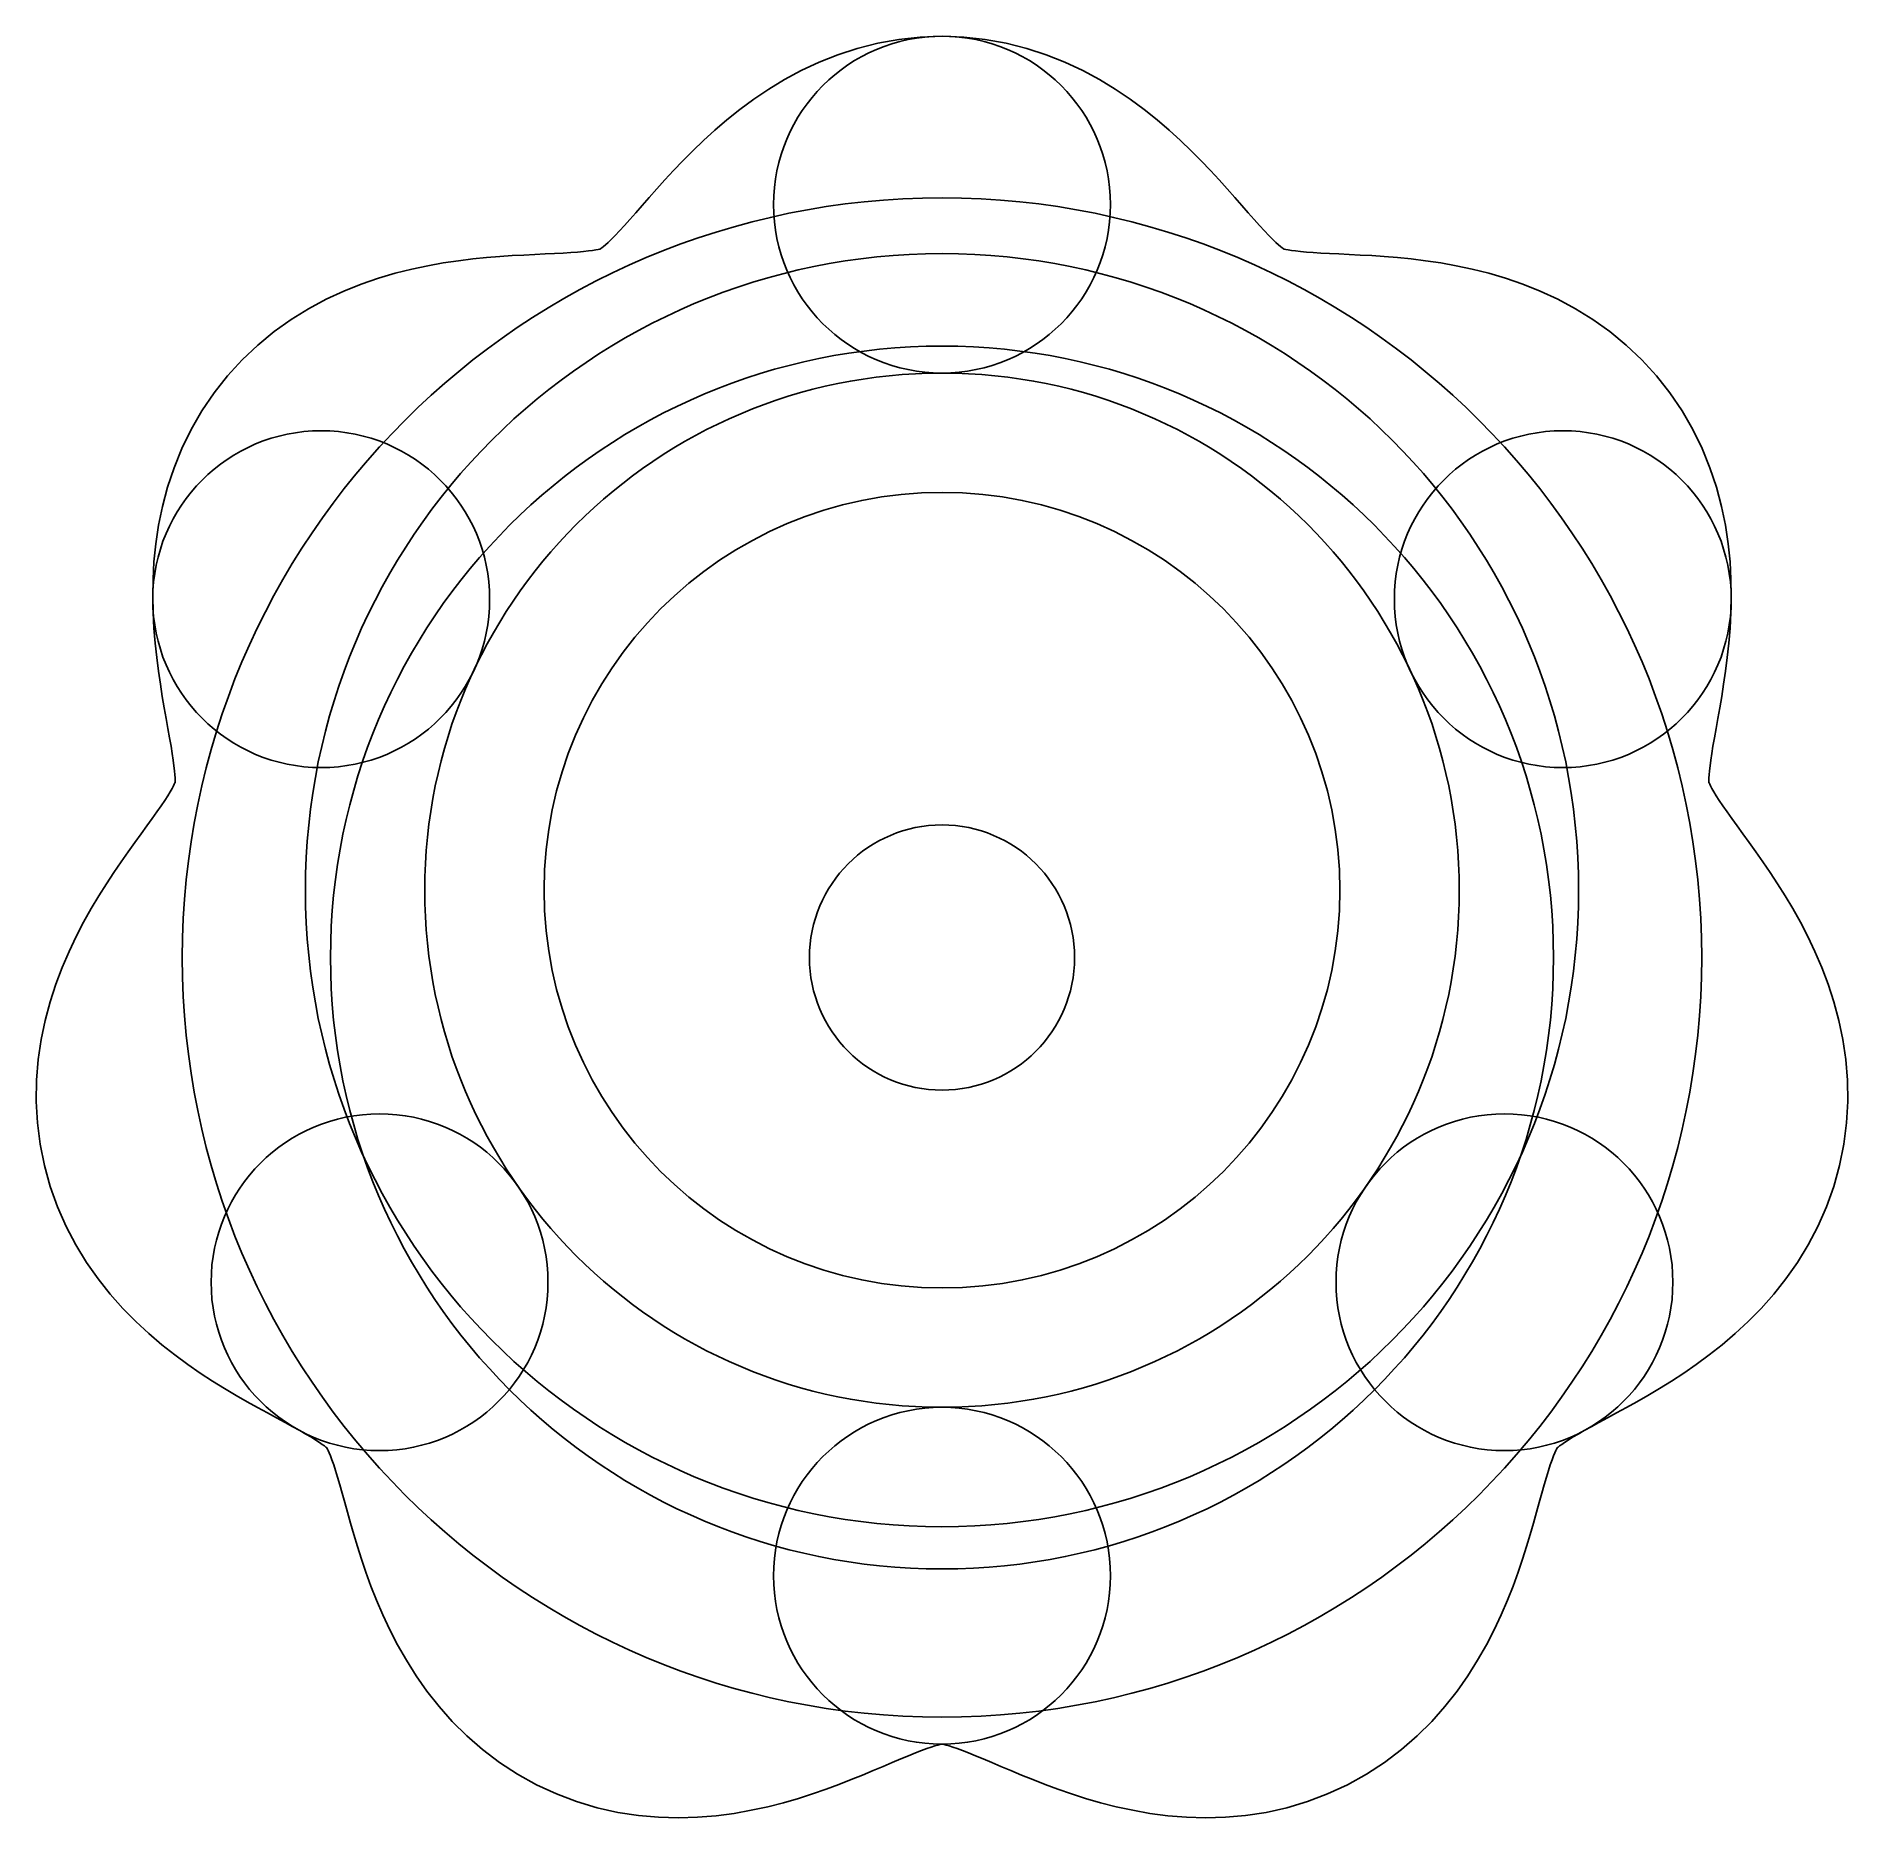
# Model space of a CAD drawing. Header units: metres. Extents: x -17.1 to 17.1, y -16.2 to 17.4.
import ezdxf

# ---------------------------------------------------------------- set-up
doc = ezdxf.new("R2010")
doc.units = ezdxf.units.M
for name, color, linetype in [('Cycloidal_Ring_Gear', 1, 'Continuous'), ('Input_Shaft', 5, 'Continuous'), ('Rollers', 3, 'Continuous'), ('Separator', 2, 'Continuous'), ('Wave_Generator', 4, 'Continuous'), ('Wave_Generator_Bearing', 6, 'Continuous')]:
    doc.layers.add(name, color=color, linetype=linetype)

msp = doc.modelspace()

# ---------------------------------------------------------------- linework, layer by layer
at = {"layer": 'Cycloidal_Ring_Gear'}
for p, q in [((-1.966, 17.019), (-1.596, 17.139)), ((-1.596, 17.139), (-1.211, 17.237)), ((-1.211, 17.237), (-0.815, 17.309)), ((-0.815, 17.309), (-0.41, 17.354)), ((-0.41, 17.354), (0, 17.369)), ((0, 17.369), (0.41, 17.354)), ((0.41, 17.354), (0.815, 17.309)), ((0.815, 17.309), (1.211, 17.237)), ((1.211, 17.237), (1.596, 17.139)), ((1.596, 17.139), (1.966, 17.019)), ((-2.653, 16.721), (-2.318, 16.878)), ((-2.318, 16.878), (-1.966, 17.019)), ((1.966, 17.019), (2.318, 16.878)), ((2.318, 16.878), (2.653, 16.721)), ((-3.267, 16.371), (-2.969, 16.551)), ((-2.969, 16.551), (-2.653, 16.721)), ((2.653, 16.721), (2.969, 16.551)), ((2.969, 16.551), (3.267, 16.371)), ((-3.808, 15.99), (-3.546, 16.183)), ((-3.546, 16.183), (-3.267, 16.371)), ((3.267, 16.371), (3.546, 16.183)), ((3.546, 16.183), (3.808, 15.99)), ((-4.283, 15.597), (-4.054, 15.794)), ((-4.054, 15.794), (-3.808, 15.99)), ((3.808, 15.99), (4.054, 15.794)), ((4.054, 15.794), (4.283, 15.597)), ((-4.699, 15.208), (-4.498, 15.402)), ((-4.498, 15.402), (-4.283, 15.597)), ((4.283, 15.597), (4.498, 15.402)), ((4.498, 15.402), (4.699, 15.208)), ((-4.887, 15.019), (-4.699, 15.208)), ((4.699, 15.208), (4.887, 15.019)), ((-5.226, 14.659), (-5.062, 14.835)), ((-5.062, 14.835), (-4.887, 15.019)), ((4.887, 15.019), (5.062, 14.835)), ((5.062, 14.835), (5.226, 14.659)), ((-5.52, 14.33), (-5.378, 14.49)), ((-5.378, 14.49), (-5.226, 14.659)), ((5.226, 14.659), (5.378, 14.49)), ((5.378, 14.49), (5.52, 14.33)), ((-5.885, 13.915), (-5.774, 14.041)), ((-5.774, 14.041), (-5.652, 14.18)), ((-5.652, 14.18), (-5.52, 14.33)), ((5.52, 14.33), (5.652, 14.18)), ((5.652, 14.18), (5.774, 14.041)), ((5.774, 14.041), (5.885, 13.915)), ((-6.161, 13.614), (-6.079, 13.701)), ((-6.079, 13.701), (-5.987, 13.801)), ((-5.987, 13.801), (-5.885, 13.915)), ((5.885, 13.915), (5.987, 13.801)), ((5.987, 13.801), (6.079, 13.701)), ((6.079, 13.701), (6.161, 13.614)), ((-6.757, 13.309), (-6.663, 13.32)), ((-6.663, 13.32), (-6.586, 13.33)), ((-6.586, 13.33), (-6.526, 13.34)), ((-6.526, 13.34), (-6.482, 13.349)), ((-6.482, 13.349), (-6.452, 13.356)), ((-6.452, 13.356), (-6.435, 13.361)), ((-6.437, 13.359), (-6.44, 13.357)), ((-6.44, 13.357), (-6.438, 13.359)), ((-6.438, 13.359), (-6.428, 13.365)), ((-6.432, 13.361), (-6.437, 13.359)), ((-6.435, 13.361), (-6.428, 13.363)), ((-6.428, 13.363), (-6.432, 13.361)), ((-6.428, 13.365), (-6.41, 13.379)), ((-6.428, 13.363), (-6.428, 13.363)), ((-6.41, 13.379), (-6.381, 13.402)), ((-6.381, 13.402), (-6.342, 13.436)), ((-6.342, 13.436), (-6.293, 13.482)), ((-6.293, 13.482), (-6.232, 13.541)), ((-6.232, 13.541), (-6.161, 13.614)), ((6.161, 13.614), (6.232, 13.541)), ((6.232, 13.541), (6.293, 13.482)), ((6.293, 13.482), (6.342, 13.436)), ((6.342, 13.436), (6.381, 13.402)), ((6.381, 13.402), (6.41, 13.379)), ((6.41, 13.379), (6.428, 13.365)), ((6.428, 13.365), (6.438, 13.359)), ((6.432, 13.361), (6.428, 13.363)), ((6.428, 13.363), (6.428, 13.363)), ((6.428, 13.363), (6.435, 13.361)), ((6.437, 13.359), (6.432, 13.361)), ((6.435, 13.361), (6.452, 13.356)), ((6.44, 13.357), (6.437, 13.359)), ((6.438, 13.359), (6.44, 13.357)), ((6.452, 13.356), (6.482, 13.349)), ((6.482, 13.349), (6.526, 13.34)), ((6.526, 13.34), (6.586, 13.33)), ((6.586, 13.33), (6.663, 13.32)), ((6.663, 13.32), (6.757, 13.309)), ((-10.306, 12.901), (-9.995, 12.979)), ((-9.995, 12.979), (-9.692, 13.043)), ((-9.692, 13.043), (-9.4, 13.095)), ((-9.4, 13.095), (-9.117, 13.136)), ((-9.117, 13.136), (-8.846, 13.169)), ((-8.846, 13.169), (-8.586, 13.195)), ((-8.586, 13.195), (-8.338, 13.216)), ((-8.338, 13.216), (-8.103, 13.232)), ((-8.103, 13.232), (-7.882, 13.244)), ((-7.882, 13.244), (-7.674, 13.255)), ((-7.674, 13.255), (-7.482, 13.264)), ((-7.482, 13.264), (-7.304, 13.272)), ((-7.304, 13.272), (-7.142, 13.281)), ((-7.142, 13.281), (-6.997, 13.29)), ((-6.997, 13.29), (-6.868, 13.299)), ((-6.868, 13.299), (-6.757, 13.309)), ((6.757, 13.309), (6.868, 13.299)), ((6.868, 13.299), (6.997, 13.29)), ((6.997, 13.29), (7.142, 13.281)), ((7.142, 13.281), (7.304, 13.272)), ((7.304, 13.272), (7.482, 13.264)), ((7.482, 13.264), (7.674, 13.255)), ((7.674, 13.255), (7.882, 13.244)), ((7.882, 13.244), (8.103, 13.232)), ((8.103, 13.232), (8.338, 13.216)), ((8.338, 13.216), (8.586, 13.195)), ((8.586, 13.195), (8.846, 13.169)), ((8.846, 13.169), (9.117, 13.136)), ((9.117, 13.136), (9.4, 13.095)), ((9.4, 13.095), (9.692, 13.043)), ((9.692, 13.043), (9.995, 12.979)), ((9.995, 12.979), (10.306, 12.901)), ((-11.277, 12.563), (-10.948, 12.695)), ((-10.948, 12.695), (-10.624, 12.807)), ((-10.624, 12.807), (-10.306, 12.901)), ((10.306, 12.901), (10.624, 12.807)), ((10.624, 12.807), (10.948, 12.695)), ((10.948, 12.695), (11.277, 12.563)), ((-11.939, 12.231), (-11.608, 12.409)), ((-11.608, 12.409), (-11.277, 12.563)), ((11.277, 12.563), (11.608, 12.409)), ((11.608, 12.409), (11.939, 12.231)), ((-12.587, 11.8), (-12.267, 12.029)), ((-12.267, 12.029), (-11.939, 12.231)), ((11.939, 12.231), (12.267, 12.029)), ((12.267, 12.029), (12.587, 11.8)), ((-12.897, 11.546), (-12.587, 11.8)), ((12.587, 11.8), (12.897, 11.546)), ((-13.192, 11.267), (-12.897, 11.546)), ((12.897, 11.546), (13.192, 11.267)), ((-13.722, 10.643), (-13.468, 10.965)), ((-13.468, 10.965), (-13.192, 11.267)), ((13.192, 11.267), (13.468, 10.965)), ((13.468, 10.965), (13.722, 10.643)), ((-13.951, 10.304), (-13.722, 10.643)), ((13.722, 10.643), (13.951, 10.304)), ((-14.154, 9.953), (-13.951, 10.304)), ((13.951, 10.304), (14.154, 9.953)), ((-14.329, 9.594), (-14.154, 9.953)), ((14.154, 9.953), (14.329, 9.594)), ((-14.476, 9.23), (-14.329, 9.594)), ((14.329, 9.594), (14.476, 9.23)), ((-14.597, 8.866), (-14.476, 9.23)), ((14.476, 9.23), (14.597, 8.866)), ((-14.693, 8.505), (-14.597, 8.866)), ((14.597, 8.866), (14.693, 8.505)), ((-14.767, 8.148), (-14.693, 8.505)), ((14.693, 8.505), (14.767, 8.148)), ((-14.819, 7.8), (-14.767, 8.148)), ((14.767, 8.148), (14.819, 7.8)), ((-14.854, 7.46), (-14.819, 7.8)), ((14.819, 7.8), (14.854, 7.46)), ((-14.872, 7.13), (-14.854, 7.46)), ((14.854, 7.46), (14.872, 7.13)), ((-14.877, 6.811), (-14.872, 7.13)), ((14.872, 7.13), (14.877, 6.811)), ((-14.871, 6.504), (-14.877, 6.811)), ((-14.855, 6.209), (-14.871, 6.504)), ((14.871, 6.504), (14.855, 6.209)), ((14.877, 6.811), (14.871, 6.504)), ((-14.832, 5.926), (-14.855, 6.209)), ((14.855, 6.209), (14.832, 5.926)), ((-14.803, 5.656), (-14.832, 5.926)), ((14.832, 5.926), (14.803, 5.656)), ((-14.77, 5.398), (-14.803, 5.656)), ((14.803, 5.656), (14.77, 5.398)), ((-14.734, 5.154), (-14.77, 5.398)), ((-14.698, 4.924), (-14.734, 5.154)), ((14.734, 5.154), (14.698, 4.924)), ((14.77, 5.398), (14.734, 5.154)), ((-14.661, 4.707), (-14.698, 4.924)), ((14.698, 4.924), (14.661, 4.707)), ((-14.625, 4.504), (-14.661, 4.707)), ((-14.591, 4.317), (-14.625, 4.504)), ((14.625, 4.504), (14.591, 4.317)), ((14.661, 4.707), (14.625, 4.504)), ((-14.561, 4.144), (-14.591, 4.317)), ((-14.533, 3.987), (-14.561, 4.144)), ((14.561, 4.144), (14.533, 3.987)), ((14.591, 4.317), (14.561, 4.144)), ((-14.51, 3.845), (-14.533, 3.987)), ((-14.492, 3.72), (-14.51, 3.845)), ((14.51, 3.845), (14.492, 3.72)), ((14.533, 3.987), (14.51, 3.845)), ((-14.477, 3.612), (-14.492, 3.72)), ((-14.467, 3.52), (-14.477, 3.612)), ((-14.461, 3.445), (-14.467, 3.52)), ((-14.457, 3.387), (-14.461, 3.445)), ((14.461, 3.445), (14.457, 3.387)), ((14.467, 3.52), (14.461, 3.445)), ((14.477, 3.612), (14.467, 3.52)), ((14.492, 3.72), (14.477, 3.612)), ((-14.596, 3.051), (-14.55, 3.125)), ((-14.55, 3.125), (-14.514, 3.186)), ((-14.514, 3.186), (-14.489, 3.234)), ((-14.489, 3.234), (-14.472, 3.268)), ((-14.472, 3.268), (-14.461, 3.291)), ((-14.461, 3.291), (-14.456, 3.303)), ((-14.458, 3.299), (-14.457, 3.315)), ((-14.457, 3.299), (-14.458, 3.294)), ((-14.458, 3.293), (-14.458, 3.299)), ((-14.458, 3.294), (-14.458, 3.293)), ((-14.456, 3.344), (-14.457, 3.387)), ((-14.457, 3.315), (-14.456, 3.344)), ((-14.456, 3.304), (-14.457, 3.299)), ((-14.456, 3.303), (-14.455, 3.307)), ((-14.455, 3.307), (-14.456, 3.304)), ((14.456, 3.304), (14.455, 3.307)), ((14.455, 3.307), (14.456, 3.303)), ((14.457, 3.387), (14.456, 3.344)), ((14.456, 3.344), (14.457, 3.315)), ((14.457, 3.299), (14.456, 3.304)), ((14.456, 3.303), (14.461, 3.291)), ((14.457, 3.315), (14.458, 3.299)), ((14.458, 3.294), (14.457, 3.299)), ((14.458, 3.299), (14.458, 3.293)), ((14.458, 3.293), (14.458, 3.294)), ((14.461, 3.291), (14.472, 3.268)), ((14.472, 3.268), (14.489, 3.234)), ((14.489, 3.234), (14.514, 3.186)), ((14.514, 3.186), (14.55, 3.125)), ((14.55, 3.125), (14.596, 3.051)), ((-14.889, 2.623), (-14.799, 2.749)), ((-14.799, 2.749), (-14.72, 2.863)), ((-14.72, 2.863), (-14.652, 2.963)), ((-14.652, 2.963), (-14.596, 3.051)), ((14.596, 3.051), (14.652, 2.963)), ((14.652, 2.963), (14.72, 2.863)), ((14.72, 2.863), (14.799, 2.749)), ((14.799, 2.749), (14.889, 2.623)), ((-15.098, 2.333), (-14.989, 2.484)), ((-14.989, 2.484), (-14.889, 2.623)), ((14.889, 2.623), (14.989, 2.484)), ((14.989, 2.484), (15.098, 2.333)), ((-15.341, 1.993), (-15.216, 2.169)), ((-15.216, 2.169), (-15.098, 2.333)), ((15.098, 2.333), (15.216, 2.169)), ((15.216, 2.169), (15.341, 1.993)), ((-15.61, 1.605), (-15.473, 1.805)), ((-15.473, 1.805), (-15.341, 1.993)), ((15.341, 1.993), (15.473, 1.805)), ((15.473, 1.805), (15.61, 1.605)), ((-15.893, 1.164), (-15.75, 1.391)), ((-15.75, 1.391), (-15.61, 1.605)), ((15.61, 1.605), (15.75, 1.391)), ((15.75, 1.391), (15.893, 1.164)), ((-16.037, 0.923), (-15.893, 1.164)), ((15.893, 1.164), (16.037, 0.923)), ((-16.18, 0.668), (-16.037, 0.923)), ((16.037, 0.923), (16.18, 0.668)), ((-16.455, 0.113), (-16.32, 0.398)), ((-16.32, 0.398), (-16.18, 0.668)), ((16.18, 0.668), (16.32, 0.398)), ((16.32, 0.398), (16.455, 0.113)), ((-16.584, -0.187), (-16.455, 0.113)), ((16.455, 0.113), (16.584, -0.187)), ((-16.704, -0.504), (-16.584, -0.187)), ((16.584, -0.187), (16.704, -0.504)), ((-16.812, -0.837), (-16.704, -0.504)), ((16.704, -0.504), (16.812, -0.837)), ((-16.905, -1.185), (-16.812, -0.837)), ((16.812, -0.837), (16.905, -1.185)), ((-16.98, -1.548), (-16.905, -1.185)), ((16.905, -1.185), (16.98, -1.548)), ((-17.036, -1.925), (-16.98, -1.548)), ((16.98, -1.548), (17.036, -1.925)), ((-17.068, -2.314), (-17.036, -1.925)), ((17.036, -1.925), (17.068, -2.314)), ((-17.074, -2.712), (-17.068, -2.314)), ((17.068, -2.314), (17.074, -2.712)), ((-17.052, -3.115), (-17.074, -2.712)), ((17.074, -2.712), (17.052, -3.115)), ((-17.001, -3.52), (-17.052, -3.115)), ((17.052, -3.115), (17.001, -3.52)), ((-16.92, -3.922), (-17.001, -3.52)), ((17.001, -3.52), (16.92, -3.922)), ((-16.81, -4.317), (-16.92, -3.922)), ((16.92, -3.922), (16.81, -4.317)), ((-16.673, -4.7), (-16.81, -4.317)), ((16.81, -4.317), (16.673, -4.7)), ((-16.511, -5.068), (-16.673, -4.7)), ((16.673, -4.7), (16.511, -5.068)), ((-16.327, -5.419), (-16.511, -5.068)), ((16.511, -5.068), (16.327, -5.419)), ((-16.125, -5.749), (-16.327, -5.419)), ((16.327, -5.419), (16.125, -5.749)), ((-15.907, -6.059), (-16.125, -5.749)), ((16.125, -5.749), (15.907, -6.059)), ((-15.678, -6.347), (-15.907, -6.059)), ((15.907, -6.059), (15.678, -6.347)), ((-15.441, -6.615), (-15.678, -6.347)), ((15.678, -6.347), (15.441, -6.615)), ((-15.198, -6.862), (-15.441, -6.615)), ((15.441, -6.615), (15.198, -6.862)), ((-14.953, -7.09), (-15.198, -6.862)), ((-14.706, -7.3), (-14.953, -7.09)), ((14.953, -7.09), (14.706, -7.3)), ((15.198, -6.862), (14.953, -7.09)), ((-14.461, -7.493), (-14.706, -7.3)), ((-14.219, -7.671), (-14.461, -7.493)), ((14.461, -7.493), (14.219, -7.671)), ((14.706, -7.3), (14.461, -7.493)), ((-13.981, -7.835), (-14.219, -7.671)), ((-13.749, -7.986), (-13.981, -7.835)), ((13.981, -7.835), (13.749, -7.986)), ((14.219, -7.671), (13.981, -7.835)), ((-13.524, -8.126), (-13.749, -7.986)), ((-13.307, -8.254), (-13.524, -8.126)), ((13.524, -8.126), (13.307, -8.254)), ((13.749, -7.986), (13.524, -8.126)), ((-13.099, -8.373), (-13.307, -8.254)), ((-12.902, -8.483), (-13.099, -8.373)), ((-12.716, -8.585), (-12.902, -8.483)), ((12.902, -8.483), (12.716, -8.585)), ((13.099, -8.373), (12.902, -8.483)), ((13.307, -8.254), (13.099, -8.373)), ((-12.543, -8.679), (-12.716, -8.585)), ((-12.383, -8.765), (-12.543, -8.679)), ((-12.236, -8.845), (-12.383, -8.765)), ((-12.105, -8.918), (-12.236, -8.845)), ((12.236, -8.845), (12.105, -8.918)), ((12.383, -8.765), (12.236, -8.845)), ((12.543, -8.679), (12.383, -8.765)), ((12.716, -8.585), (12.543, -8.679)), ((-11.989, -8.984), (-12.105, -8.918)), ((-11.888, -9.044), (-11.989, -8.984)), ((-11.804, -9.096), (-11.888, -9.044)), ((-11.735, -9.141), (-11.804, -9.096)), ((-11.681, -9.178), (-11.735, -9.141)), ((-11.641, -9.207), (-11.681, -9.178)), ((-11.614, -9.229), (-11.641, -9.207)), ((11.641, -9.207), (11.614, -9.229)), ((11.681, -9.178), (11.641, -9.207)), ((11.735, -9.141), (11.681, -9.178)), ((11.804, -9.096), (11.735, -9.141)), ((11.888, -9.044), (11.804, -9.096)), ((11.989, -8.984), (11.888, -9.044)), ((12.105, -8.918), (11.989, -8.984)), ((-11.598, -9.243), (-11.614, -9.229)), ((-11.597, -9.241), (-11.598, -9.24)), ((-11.598, -9.24), (-11.595, -9.244)), ((-11.59, -9.25), (-11.598, -9.243)), ((-11.593, -9.249), (-11.597, -9.241)), ((-11.595, -9.244), (-11.592, -9.248)), ((-11.583, -9.266), (-11.593, -9.249)), ((-11.592, -9.248), (-11.589, -9.251)), ((-11.589, -9.251), (-11.59, -9.25)), ((-11.569, -9.295), (-11.583, -9.266)), ((-11.55, -9.338), (-11.569, -9.295)), ((-11.526, -9.397), (-11.55, -9.338)), ((-11.499, -9.472), (-11.526, -9.397)), ((-11.467, -9.563), (-11.499, -9.472)), ((11.499, -9.472), (11.467, -9.563)), ((11.526, -9.397), (11.499, -9.472)), ((11.55, -9.338), (11.526, -9.397)), ((11.569, -9.295), (11.55, -9.338)), ((11.583, -9.266), (11.569, -9.295)), ((11.593, -9.249), (11.583, -9.266)), ((11.589, -9.251), (11.592, -9.248)), ((11.59, -9.25), (11.589, -9.251)), ((11.598, -9.243), (11.59, -9.25)), ((11.592, -9.248), (11.595, -9.244)), ((11.597, -9.241), (11.593, -9.249)), ((11.595, -9.244), (11.598, -9.24)), ((11.598, -9.24), (11.597, -9.241)), ((11.614, -9.229), (11.598, -9.243)), ((-11.432, -9.672), (-11.467, -9.563)), ((-11.394, -9.798), (-11.432, -9.672)), ((-11.352, -9.94), (-11.394, -9.798)), ((11.394, -9.798), (11.352, -9.94)), ((11.432, -9.672), (11.394, -9.798)), ((11.467, -9.563), (11.432, -9.672)), ((-11.308, -10.098), (-11.352, -9.94)), ((-11.259, -10.271), (-11.308, -10.098)), ((11.308, -10.098), (11.259, -10.271)), ((11.352, -9.94), (11.308, -10.098)), ((-11.207, -10.459), (-11.259, -10.271)), ((-11.15, -10.661), (-11.207, -10.459)), ((11.207, -10.459), (11.15, -10.661)), ((11.259, -10.271), (11.207, -10.459)), ((-11.087, -10.876), (-11.15, -10.661)), ((-11.019, -11.103), (-11.087, -10.876)), ((11.087, -10.876), (11.019, -11.103)), ((11.15, -10.661), (11.087, -10.876)), ((-10.943, -11.341), (-11.019, -11.103)), ((11.019, -11.103), (10.943, -11.341)), ((-10.858, -11.59), (-10.943, -11.341)), ((-10.764, -11.849), (-10.858, -11.59)), ((10.858, -11.59), (10.764, -11.849)), ((10.943, -11.341), (10.858, -11.59)), ((-10.659, -12.116), (-10.764, -11.849)), ((10.764, -11.849), (10.659, -12.116)), ((-10.541, -12.391), (-10.659, -12.116)), ((10.659, -12.116), (10.541, -12.391)), ((-10.409, -12.673), (-10.541, -12.391)), ((10.541, -12.391), (10.409, -12.673)), ((-10.262, -12.959), (-10.409, -12.673)), ((-10.097, -13.249), (-10.262, -12.959)), ((10.262, -12.959), (10.097, -13.249)), ((10.409, -12.673), (10.262, -12.959)), ((-9.913, -13.54), (-10.097, -13.249)), ((10.097, -13.249), (9.913, -13.54)), ((-9.708, -13.831), (-9.913, -13.54)), ((9.913, -13.54), (9.708, -13.831)), ((-9.481, -14.119), (-9.708, -13.831)), ((9.708, -13.831), (9.481, -14.119)), ((-9.231, -14.401), (-9.481, -14.119)), ((9.481, -14.119), (9.231, -14.401)), ((-8.957, -14.674), (-9.231, -14.401)), ((-8.66, -14.933), (-8.957, -14.674)), ((8.957, -14.674), (8.66, -14.933)), ((9.231, -14.401), (8.957, -14.674)), ((-8.34, -15.176), (-8.66, -14.933)), ((-0.502, -14.995), (-0.633, -15.048)), ((-0.387, -14.95), (-0.502, -14.995)), ((-0.286, -14.913), (-0.387, -14.95)), ((-0.202, -14.884), (-0.286, -14.913)), ((-0.132, -14.862), (-0.202, -14.884)), ((-0.078, -14.847), (-0.132, -14.862)), ((-0.039, -14.837), (-0.078, -14.847)), ((-0.012, -14.832), (-0.039, -14.837)), ((0.002, -14.829), (-0.012, -14.832)), ((-0.002, -14.829), (-0.007, -14.829)), ((-0.007, -14.829), (-0.005, -14.829)), ((-0.005, -14.829), (0, -14.829)), ((0.012, -14.832), (-0.002, -14.829)), ((0, -14.829), (0.005, -14.829)), ((0.007, -14.829), (0.002, -14.829)), ((0.005, -14.829), (0.007, -14.829)), ((0.039, -14.837), (0.012, -14.832)), ((0.078, -14.847), (0.039, -14.837)), ((0.132, -14.862), (0.078, -14.847)), ((0.202, -14.884), (0.132, -14.862)), ((0.286, -14.913), (0.202, -14.884)), ((0.387, -14.95), (0.286, -14.913)), ((0.502, -14.995), (0.387, -14.95)), ((0.633, -15.048), (0.502, -14.995)), ((8.66, -14.933), (8.34, -15.176)), ((-7.999, -15.398), (-8.34, -15.176)), ((-1.299, -15.329), (-1.5, -15.413)), ((-1.111, -15.25), (-1.299, -15.329)), ((-0.938, -15.176), (-1.111, -15.25)), ((-0.778, -15.108), (-0.938, -15.176)), ((-0.633, -15.048), (-0.778, -15.108)), ((0.778, -15.108), (0.633, -15.048)), ((0.938, -15.176), (0.778, -15.108)), ((1.111, -15.25), (0.938, -15.176)), ((1.299, -15.329), (1.111, -15.25)), ((1.5, -15.413), (1.299, -15.329)), ((8.34, -15.176), (7.999, -15.398)), ((-7.641, -15.597), (-7.999, -15.398)), ((-7.269, -15.769), (-7.641, -15.597)), ((-2.184, -15.678), (-2.439, -15.766)), ((-1.943, -15.588), (-2.184, -15.678)), ((-1.714, -15.499), (-1.943, -15.588)), ((-1.5, -15.413), (-1.714, -15.499)), ((1.714, -15.499), (1.5, -15.413)), ((1.943, -15.588), (1.714, -15.499)), ((2.184, -15.678), (1.943, -15.588)), ((2.439, -15.766), (2.184, -15.678)), ((7.641, -15.597), (7.269, -15.769)), ((7.999, -15.398), (7.641, -15.597)), ((-6.887, -15.913), (-7.269, -15.769)), ((-6.499, -16.028), (-6.887, -15.913)), ((-6.109, -16.115), (-6.499, -16.028)), ((-3.286, -16.01), (-3.596, -16.077)), ((-2.99, -15.934), (-3.286, -16.01)), ((-2.708, -15.852), (-2.99, -15.934)), ((-2.439, -15.766), (-2.708, -15.852)), ((2.708, -15.852), (2.439, -15.766)), ((2.99, -15.934), (2.708, -15.852)), ((3.286, -16.01), (2.99, -15.934)), ((3.596, -16.077), (3.286, -16.01)), ((6.499, -16.028), (6.109, -16.115)), ((6.887, -15.913), (6.499, -16.028)), ((7.269, -15.769), (6.887, -15.913)), ((-5.723, -16.174), (-6.109, -16.115)), ((-5.342, -16.207), (-5.723, -16.174)), ((-4.969, -16.218), (-5.342, -16.207)), ((-4.607, -16.207), (-4.969, -16.218)), ((-4.257, -16.178), (-4.607, -16.207)), ((-3.92, -16.134), (-4.257, -16.178)), ((-3.596, -16.077), (-3.92, -16.134)), ((3.92, -16.134), (3.596, -16.077)), ((4.257, -16.178), (3.92, -16.134)), ((4.607, -16.207), (4.257, -16.178)), ((4.969, -16.218), (4.607, -16.207)), ((5.342, -16.207), (4.969, -16.218)), ((5.723, -16.174), (5.342, -16.207)), ((6.109, -16.115), (5.723, -16.174))]:
    msp.add_line(p, q, dxfattribs=at)
at = {"layer": 'Input_Shaft'}
msp.add_circle((0, 0), 2.5, dxfattribs=at)
at = {"layer": 'Rollers'}
for centre in [(0, 14.194), (-11.702, 6.756), (11.702, 6.756), (-10.602, -6.121), (10.602, -6.121), (0, -11.654)]:
    msp.add_circle(centre, 3.175, dxfattribs=at)
at = {"layer": 'Separator'}
for radius in [14.321, 11.527]:
    msp.add_circle((0, 0), radius, dxfattribs=at)
at = {"layer": 'Wave_Generator'}
msp.add_circle((0, 1.27), 9.749, dxfattribs=at)
at = {"layer": 'Wave_Generator_Bearing'}
for radius in [12, 7.5]:
    msp.add_circle((0, 1.27), radius, dxfattribs=at)

doc.saveas('drawing.dxf')
